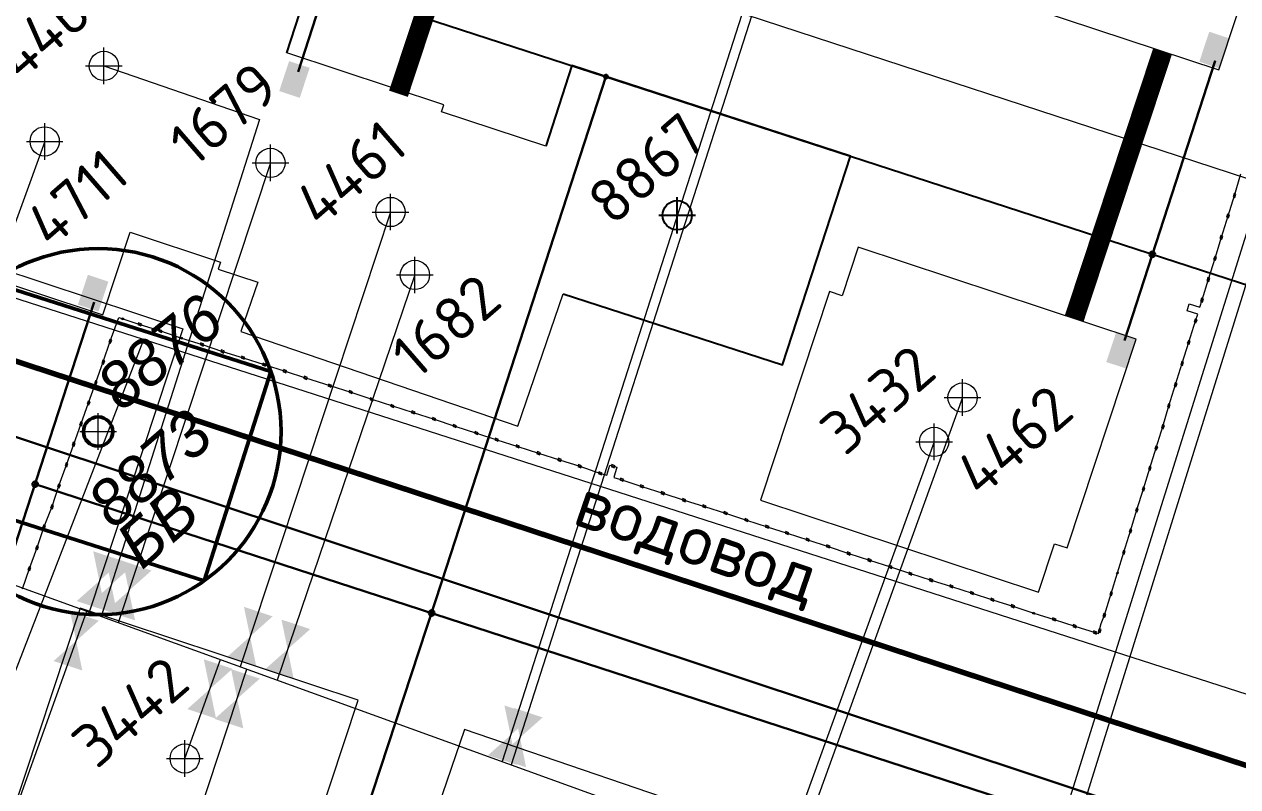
# Model space of a CAD drawing. Header units: millimetres. Extents: x 519 to 9564855, y -810 to 5021775.
# Drawn here: x 9539487.2 to 9539818.9, y 4997115.9 to 4997324.2 of the extents above; entities that cross this region are included whole.
import ezdxf

# ---------------------------------------------------------------- set-up
doc = ezdxf.new("R2010")
doc.units = ezdxf.units.MM
doc.header["$LTSCALE"] = 2
doc.header["$MEASUREMENT"] = 0
doc.header["$PDMODE"] = 2
doc.header["$PDSIZE"] = 5
doc.linetypes.add('ACAD_ISO02W100', pattern=[15, 12, -3])
for name, color, linetype, lineweight in [('200 скв. на 2010 год', 61, 'Continuous', 0), ('PPLINE_GAS', 4, 'GAS_LINE', 30), ('Скв на 2025 допы от ХеКай', 204, 'Continuous', 0), ('Скважины на 2026', 222, 'Continuous', 50), ('Электро', 1, 'Continuous', 30), ('Электроснаб', 1, 'Continuous', 18), ('Электроснабжене', 1, 'Continuous', 18)]:
    doc.layers.add(name, color=color, linetype=linetype, lineweight=lineweight)
for name, color, linetype in [('Existing roads', 41, 'Continuous'), ('Gaz', 4, 'Continuous'), ('OilColl&Flowlines', 3, 'Continuous'), ('Stage 12 wells.Text&Frame', 52, 'Continuous'), ('stage 7.frame', 7, 'Continuous'), ('vodovod', 5, 'Continuous'), ('Скважины  2018 года', 7, 'Continuous'), ('Скважины - Конфликты наземки', 92, 'Continuous'), ('Скважины на 2025 год _ОСМОТР', 5, 'Continuous')]:
    doc.layers.add(name, color=color, linetype=linetype)
doc.styles.add('92051501$0$STANDARD', font='simplex.shx')
doc.styles.add('Elect', font='isocpeur.ttf')
doc.styles.add('GeoApp', font='', dxfattribs={"height": 1})
doc.styles.add('Line_GUGK', font='')
doc.styles.get('GeoApp').set_extended_font_data('D431', italic=True)
doc.styles.get('Line_GUGK').set_extended_font_data('Bm431', italic=True)
doc.linetypes.add('g5_121_g', pattern='A,4,-0.4,["Г",GeoApp,S=1,R=0,X=0,Y=-0.5],-1.2,12', length=17.6)
doc.linetypes.add('GAS_LINE', pattern='A,0.5,-0.2,["G",92051501$0$STANDARD,S=0.1,R=0,X=-0.1,Y=-0.05],-0.05', length=0.75)
doc.linetypes.add('WTR_LINE', pattern='A,0.5,-0.2,["W",92051501$0$STANDARD,S=0.1,R=0,X=-0.1,Y=-0.05],-0.05', length=0.75)

msp = doc.modelspace()

# ---------------------------------------------------------------- hatches: boundary and pattern name
at = {"layer": 'Электро'}
for points in [[(9539808.40779, 4997313.96343), (9539814.02002, 4997312.10644), (9539816.72725, 4997320.2883), (9539811.11502, 4997322.14529)], [(9539556.91058, 4997305.95179), (9539562.52281, 4997304.09481), (9539565.23004, 4997312.27667), (9539559.61781, 4997314.13365)], [(9539782.97354, 4997231.92325), (9539788.58577, 4997230.06627), (9539791.293, 4997238.24813), (9539785.68077, 4997240.10511)]]:
    msp.add_hatch(color=256, dxfattribs=at).paths.add_polyline_path(points)
at = {"layer": 'Электро', "ltscale": 0.5}
msp.add_hatch(color=256, dxfattribs=at).paths.add_polyline_path([(9539501.89739, 4997247.56962), (9539507.50963, 4997245.71263), (9539510.21686, 4997253.89449), (9539504.60462, 4997255.75148)])
at = {"layer": 'Электроснаб', "lineweight": 0}
for points in [[(9539808.40779, 4997313.96343), (9539814.02002, 4997312.10644), (9539816.72725, 4997320.2883), (9539811.11502, 4997322.14529)], [(9539556.91058, 4997305.95179), (9539562.52281, 4997304.09481), (9539565.23004, 4997312.27667), (9539559.61781, 4997314.13365)], [(9539782.97354, 4997231.92325), (9539788.58577, 4997230.06627), (9539791.293, 4997238.24813), (9539785.68077, 4997240.10511)]]:
    msp.add_hatch(color=1, dxfattribs=at).paths.add_polyline_path(points)
at = {"layer": 'Электроснаб', "lineweight": 0, "ltscale": 0.5}
msp.add_hatch(color=1, dxfattribs=at).paths.add_polyline_path([(9539501.89739, 4997247.56962), (9539507.50963, 4997245.71263), (9539510.21686, 4997253.89449), (9539504.60462, 4997255.75148)])
at = {"layer": 'Электроснабжене', "lineweight": 0}
for points in [[(9539808.40779, 4997313.96343), (9539814.02002, 4997312.10644), (9539816.72725, 4997320.2883), (9539811.11502, 4997322.14529)], [(9539556.91058, 4997305.95179), (9539562.52281, 4997304.09481), (9539565.23004, 4997312.27667), (9539559.61781, 4997314.13365)], [(9539782.97354, 4997231.92325), (9539788.58577, 4997230.06627), (9539791.293, 4997238.24813), (9539785.68077, 4997240.10511)]]:
    msp.add_hatch(color=1, dxfattribs=at).paths.add_polyline_path(points)
at = {"layer": 'Электроснабжене', "lineweight": 0, "ltscale": 0.5}
msp.add_hatch(color=1, dxfattribs=at).paths.add_polyline_path([(9539501.89739, 4997247.56962), (9539507.50963, 4997245.71263), (9539510.21686, 4997253.89449), (9539504.60462, 4997255.75148)])

# ---------------------------------------------------------------- linework, layer by layer
at = {"lineweight": 0}
for p, q in [((9539514.022, 4997243.9855, -0.782), (9539514.256, 4997243.4625, -0.782)), ((9539530.109, 4997238.7145, -0.782), (9539530.343, 4997238.1915, -0.782)), ((9539785.916, 4997174.5425, -0.508), (9539786.15, 4997174.0195, -0.508)), ((9539763.083, 4997163.5505, -0.526), (9539763.317, 4997163.0275, -0.526))]:
    msp.add_line(p, q, dxfattribs=at)
for points, elevation in [([(9539818.42697, 4997277.74347), (9539817.92352, 4997277.93061), (9539817.62947, 4997277.0702), (9539818.12873, 4997276.88741), (9539818.42697, 4997277.74347)], -0.979), ([(9539816.64897, 4997272.14547), (9539816.14552, 4997272.33261), (9539815.85147, 4997271.4722), (9539816.35073, 4997271.28941), (9539816.64897, 4997272.14547)], -0.979), ([(9539814.82197, 4997266.32347), (9539814.31852, 4997266.51061), (9539814.02447, 4997265.6502), (9539814.52373, 4997265.46741), (9539814.82197, 4997266.32347)], -0.979), ([(9539813.10597, 4997260.56647), (9539812.60252, 4997260.75361), (9539812.30847, 4997259.8932), (9539812.80773, 4997259.71041), (9539813.10597, 4997260.56647)], -0.979), ([(9539811.27697, 4997254.80947), (9539810.77352, 4997254.99661), (9539810.47947, 4997254.1362), (9539810.97873, 4997253.95341), (9539811.27697, 4997254.80947)], -0.979), ([(9539809.52997, 4997249.16147), (9539809.02652, 4997249.34861), (9539808.73247, 4997248.4882), (9539809.23173, 4997248.30541), (9539809.52997, 4997249.16147)], -0.979), ([(9539514.022, 4997243.9855), (9539514.334, 4997243.8605), (9539514.256, 4997243.4625), (9539513.842, 4997243.6015), (9539514.022, 4997243.9855)], -0.782), ([(9539519.08806, 4997241.76142), (9539519.315, 4997242.24824), (9539518.48095, 4997242.61038), (9539518.25869, 4997242.12739), (9539519.08806, 4997241.76142)], -0.979), ([(9539807.79197, 4997243.47947), (9539807.28852, 4997243.66661), (9539806.99447, 4997242.8062), (9539807.49373, 4997242.62341), (9539807.79197, 4997243.47947)], -0.975), ([(9539524.70106, 4997239.98142), (9539524.928, 4997240.46824), (9539524.09395, 4997240.83038), (9539523.87169, 4997240.34739), (9539524.70106, 4997239.98142)], -0.979), ([(9539511.13097, 4997237.88547), (9539510.62752, 4997238.07261), (9539510.33347, 4997237.2122), (9539510.83273, 4997237.02941), (9539511.13097, 4997237.88547)], -0.948), ([(9539530.109, 4997238.7145), (9539530.421, 4997238.5895), (9539530.343, 4997238.1915), (9539529.929, 4997238.3305), (9539530.109, 4997238.7145)], -0.782), ([(9539536.09306, 4997236.29342), (9539536.32, 4997236.78024), (9539535.48595, 4997237.14238), (9539535.26369, 4997236.65939), (9539536.09306, 4997236.29342)], -0.979), ([(9539805.90597, 4997237.60847), (9539805.40252, 4997237.79561), (9539805.10847, 4997236.9352), (9539805.60773, 4997236.75241), (9539805.90597, 4997237.60847)], -0.969), ([(9539509.20697, 4997232.23247), (9539508.70352, 4997232.41961), (9539508.40947, 4997231.5592), (9539508.90873, 4997231.37641), (9539509.20697, 4997232.23247)], -0.965), ([(9539541.70006, 4997234.38242), (9539541.927, 4997234.86924), (9539541.09295, 4997235.23138), (9539540.87069, 4997234.74839), (9539541.70006, 4997234.38242)], -0.979), ([(9539547.31506, 4997232.65942), (9539547.542, 4997233.14624), (9539546.70795, 4997233.50838), (9539546.48569, 4997233.02539), (9539547.31506, 4997232.65942)], -0.979), ([(9539553.08806, 4997230.78842), (9539553.315, 4997231.27524), (9539552.48095, 4997231.63738), (9539552.25869, 4997231.15439), (9539553.08806, 4997230.78842)], -0.979), ([(9539558.76206, 4997228.98442), (9539558.989, 4997229.47124), (9539558.15495, 4997229.83338), (9539557.93269, 4997229.35039), (9539558.76206, 4997228.98442)], -0.979), ([(9539804.11197, 4997231.86447), (9539803.60852, 4997232.05161), (9539803.31447, 4997231.1912), (9539803.81373, 4997231.00841), (9539804.11197, 4997231.86447)], -0.946), ([(9539507.17597, 4997226.63447), (9539506.67252, 4997226.82161), (9539506.37847, 4997225.9612), (9539506.87773, 4997225.77841), (9539507.17597, 4997226.63447)], -0.95), ([(9539564.39306, 4997227.16442), (9539564.62, 4997227.65124), (9539563.78595, 4997228.01338), (9539563.56369, 4997227.53039), (9539564.39306, 4997227.16442)], -0.979), ([(9539571.04206, 4997225.05142), (9539571.269, 4997225.53824), (9539570.43495, 4997225.90038), (9539570.21269, 4997225.41739), (9539571.04206, 4997225.05142)], -0.979), ([(9539802.30397, 4997226.03747), (9539801.80052, 4997226.22461), (9539801.50647, 4997225.3642), (9539802.00573, 4997225.18141), (9539802.30397, 4997226.03747)], -0.935), ([(9539576.72906, 4997223.30142), (9539576.956, 4997223.78824), (9539576.12195, 4997224.15038), (9539575.89969, 4997223.66739), (9539576.72906, 4997223.30142)], -0.979), ([(9539505.19197, 4997221.07947), (9539504.68852, 4997221.26661), (9539504.39447, 4997220.4062), (9539504.89373, 4997220.22341), (9539505.19197, 4997221.07947)], -0.958), ([(9539582.46706, 4997221.32542), (9539582.694, 4997221.81224), (9539581.85995, 4997222.17438), (9539581.63769, 4997221.69139), (9539582.46706, 4997221.32542)], -0.913), ([(9539588.14506, 4997219.50142), (9539588.372, 4997219.98824), (9539587.53795, 4997220.35038), (9539587.31569, 4997219.86739), (9539588.14506, 4997219.50142)], -0.901), ([(9539800.47197, 4997220.27847), (9539799.96852, 4997220.46561), (9539799.67447, 4997219.6052), (9539800.17373, 4997219.42241), (9539800.47197, 4997220.27847)], -0.938), ([(9539593.81106, 4997217.75042), (9539594.038, 4997218.23724), (9539593.20395, 4997218.59938), (9539592.98169, 4997218.11639), (9539593.81106, 4997217.75042)], -0.888), ([(9539599.51106, 4997215.90242), (9539599.738, 4997216.38924), (9539598.90395, 4997216.75138), (9539598.68169, 4997216.26839), (9539599.51106, 4997215.90242)], -0.885), ([(9539503.15597, 4997215.38447), (9539502.65252, 4997215.57161), (9539502.35847, 4997214.7112), (9539502.85773, 4997214.52841), (9539503.15597, 4997215.38447)], -0.931), ([(9539605.18306, 4997214.00142), (9539605.41, 4997214.48824), (9539604.57595, 4997214.85038), (9539604.35369, 4997214.36739), (9539605.18306, 4997214.00142)], -0.871), ([(9539611.08606, 4997212.10842), (9539611.313, 4997212.59524), (9539610.47895, 4997212.95738), (9539610.25669, 4997212.47439), (9539611.08606, 4997212.10842)], -0.846), ([(9539798.84597, 4997214.56147), (9539798.34252, 4997214.74861), (9539798.04847, 4997213.8882), (9539798.54773, 4997213.70541), (9539798.84597, 4997214.56147)], -0.906), ([(9539501.13397, 4997209.79247), (9539500.63052, 4997209.97961), (9539500.33647, 4997209.1192), (9539500.83573, 4997208.93641), (9539501.13397, 4997209.79247)], -0.937), ([(9539616.62706, 4997210.28042), (9539616.854, 4997210.76724), (9539616.01995, 4997211.12938), (9539615.79769, 4997210.64639), (9539616.62706, 4997210.28042)], -0.833), ([(9539622.37506, 4997208.44842), (9539622.602, 4997208.93524), (9539621.76795, 4997209.29738), (9539621.54569, 4997208.81439), (9539622.37506, 4997208.44842)], -0.838), ([(9539628.07906, 4997206.58442), (9539628.306, 4997207.07124), (9539627.47195, 4997207.43338), (9539627.24969, 4997206.95039), (9539628.07906, 4997206.58442)], -0.822), ([(9539797.02197, 4997208.76547), (9539796.51852, 4997208.95261), (9539796.22447, 4997208.0922), (9539796.72373, 4997207.90941), (9539797.02197, 4997208.76547)], -0.796), ([(9539499.16897, 4997204.15247), (9539498.66552, 4997204.33961), (9539498.37147, 4997203.4792), (9539498.87073, 4997203.29641), (9539499.16897, 4997204.15247)], -0.934), ([(9539633.81706, 4997204.75842), (9539634.044, 4997205.24524), (9539633.20995, 4997205.60738), (9539632.98769, 4997205.12439), (9539633.81706, 4997204.75842)], -0.845), ([(9539639.32506, 4997203.03642), (9539639.552, 4997203.52324), (9539638.71795, 4997203.88538), (9539638.49569, 4997203.40239), (9539639.32506, 4997203.03642)], -0.836), ([(9539648.47206, 4997203.04742), (9539648.699, 4997203.53424), (9539647.86495, 4997203.89638), (9539647.64269, 4997203.41339), (9539648.47206, 4997203.04742)], -1.498), ([(9539795.26897, 4997203.21847), (9539794.76552, 4997203.40561), (9539794.47147, 4997202.5452), (9539794.97073, 4997202.36241), (9539795.26897, 4997203.21847)], -0.783), ([(9539644.95506, 4997201.06542), (9539645.182, 4997201.55224), (9539644.34795, 4997201.91438), (9539644.12569, 4997201.43139), (9539644.95506, 4997201.06542)], -0.861), ([(9539650.86106, 4997199.34142), (9539651.088, 4997199.82824), (9539650.25395, 4997200.19038), (9539650.03169, 4997199.70739), (9539650.86106, 4997199.34142)], -0.823), ([(9539497.10497, 4997198.40347), (9539496.60152, 4997198.59061), (9539496.30747, 4997197.7302), (9539496.80673, 4997197.54741), (9539497.10497, 4997198.40347)], -0.979), ([(9539656.33206, 4997197.52542), (9539656.559, 4997198.01224), (9539655.72495, 4997198.37438), (9539655.50269, 4997197.89139), (9539656.33206, 4997197.52542)], -0.798), ([(9539662.03706, 4997195.66942), (9539662.264, 4997196.15624), (9539661.42995, 4997196.51838), (9539661.20769, 4997196.03539), (9539662.03706, 4997195.66942)], -0.778), ([(9539793.53197, 4997197.55147), (9539793.02852, 4997197.73861), (9539792.73447, 4997196.8782), (9539793.23373, 4997196.69541), (9539793.53197, 4997197.55147)], -0.763), ([(9539495.22097, 4997192.70647), (9539494.71752, 4997192.89361), (9539494.42347, 4997192.0332), (9539494.92273, 4997191.85041), (9539495.22097, 4997192.70647)], 0.41), ([(9539667.85906, 4997193.75742), (9539668.086, 4997194.24424), (9539667.25195, 4997194.60638), (9539667.02969, 4997194.12339), (9539667.85906, 4997193.75742)], -0.851), ([(9539673.38506, 4997192.05642), (9539673.612, 4997192.54324), (9539672.77795, 4997192.90538), (9539672.55569, 4997192.42239), (9539673.38506, 4997192.05642)], -0.826), ([(9539679.16706, 4997190.21842), (9539679.394, 4997190.70524), (9539678.55995, 4997191.06738), (9539678.33769, 4997190.58439), (9539679.16706, 4997190.21842)], -0.817), ([(9539684.87006, 4997188.30542), (9539685.097, 4997188.79224), (9539684.26295, 4997189.15438), (9539684.04069, 4997188.67139), (9539684.87006, 4997188.30542)], -0.791), ([(9539791.71897, 4997191.80947), (9539791.21552, 4997191.99661), (9539790.92147, 4997191.1362), (9539791.42073, 4997190.95341), (9539791.71897, 4997191.80947)], -0.684), ([(9539493.04797, 4997187.28447), (9539492.54452, 4997187.47161), (9539492.25047, 4997186.6112), (9539492.74973, 4997186.42841), (9539493.04797, 4997187.28447)], -0.979), ([(9539690.56506, 4997186.49242), (9539690.792, 4997186.97924), (9539689.95795, 4997187.34138), (9539689.73569, 4997186.85839), (9539690.56506, 4997186.49242)], -0.776), ([(9539789.98097, 4997186.10547), (9539789.47752, 4997186.29261), (9539789.18347, 4997185.4322), (9539789.68273, 4997185.24941), (9539789.98097, 4997186.10547)], -0.677), ([(9539696.00606, 4997184.75242), (9539696.233, 4997185.23924), (9539695.39895, 4997185.60138), (9539695.17669, 4997185.11839), (9539696.00606, 4997184.75242)], -0.771), ([(9539701.63306, 4997182.95342), (9539701.86, 4997183.44024), (9539701.02595, 4997183.80238), (9539700.80369, 4997183.31939), (9539701.63306, 4997182.95342)], -0.738), ([(9539491.12397, 4997181.54247), (9539490.62052, 4997181.72961), (9539490.32647, 4997180.8692), (9539490.82573, 4997180.68641), (9539491.12397, 4997181.54247)], -0.979), ([(9539707.23106, 4997181.11242), (9539707.458, 4997181.59924), (9539706.62395, 4997181.96138), (9539706.40169, 4997181.47839), (9539707.23106, 4997181.11242)], -0.727), ([(9539712.87206, 4997179.17542), (9539713.099, 4997179.66224), (9539712.26495, 4997180.02438), (9539712.04269, 4997179.54139), (9539712.87206, 4997179.17542)], -0.722), ([(9539788.16697, 4997180.24347), (9539787.66352, 4997180.43061), (9539787.36947, 4997179.5702), (9539787.86873, 4997179.38741), (9539788.16697, 4997180.24347)], -0.713), ([(9539489.02297, 4997175.79547), (9539488.51952, 4997175.98261), (9539488.22547, 4997175.1222), (9539488.72473, 4997174.93941), (9539489.02297, 4997175.79547)], -0.974), ([(9539718.53706, 4997177.37142), (9539718.764, 4997177.85824), (9539717.92995, 4997178.22038), (9539717.70769, 4997177.73739), (9539718.53706, 4997177.37142)], -0.768), ([(9539724.23906, 4997175.53642), (9539724.466, 4997176.02324), (9539723.63195, 4997176.38538), (9539723.40969, 4997175.90239), (9539724.23906, 4997175.53642)], -0.746), ([(9539729.72506, 4997173.68442), (9539729.952, 4997174.17124), (9539729.11795, 4997174.53338), (9539728.89569, 4997174.05039), (9539729.72506, 4997173.68442)], -0.736), ([(9539735.38306, 4997171.88342), (9539735.61, 4997172.37024), (9539734.77595, 4997172.73238), (9539734.55369, 4997172.24939), (9539735.38306, 4997171.88342)], -0.719), ([(9539785.916, 4997174.5425), (9539786.228, 4997174.4175), (9539786.15, 4997174.0195), (9539785.736, 4997174.1585), (9539785.916, 4997174.5425)], -0.508), ([(9539740.92306, 4997170.20142), (9539741.15, 4997170.68824), (9539740.31595, 4997171.05038), (9539740.09369, 4997170.56739), (9539740.92306, 4997170.20142)], -0.701), ([(9539746.56106, 4997168.36042), (9539746.788, 4997168.84724), (9539745.95395, 4997169.20938), (9539745.73169, 4997168.72639), (9539746.56106, 4997168.36042)], -0.692), ([(9539752.11606, 4997166.56842), (9539752.343, 4997167.05524), (9539751.50895, 4997167.41738), (9539751.28669, 4997166.93439), (9539752.11606, 4997166.56842)], -0.674), ([(9539784.70997, 4997168.94547), (9539784.20652, 4997169.13261), (9539783.91247, 4997168.2722), (9539784.41173, 4997168.08941), (9539784.70997, 4997168.94547)], -0.717), ([(9539757.70806, 4997164.78442), (9539757.935, 4997165.27124), (9539757.10095, 4997165.63338), (9539756.87869, 4997165.15039), (9539757.70806, 4997164.78442)], -0.648), ([(9539763.083, 4997163.5505), (9539763.395, 4997163.4255), (9539763.317, 4997163.0275), (9539762.903, 4997163.1665), (9539763.083, 4997163.5505)], -0.526), ([(9539782.84197, 4997163.03047), (9539782.33852, 4997163.21761), (9539782.04447, 4997162.3572), (9539782.54373, 4997162.17441), (9539782.84197, 4997163.03047)], -0.648), ([(9539769.01406, 4997161.19442), (9539769.241, 4997161.68124), (9539768.40695, 4997162.04338), (9539768.18469, 4997161.56039), (9539769.01406, 4997161.19442)], -0.68), ([(9539774.64506, 4997159.32842), (9539774.872, 4997159.81524), (9539774.03795, 4997160.17738), (9539773.81569, 4997159.69439), (9539774.64506, 4997159.32842)], -0.635), ([(9539780.18906, 4997157.59142), (9539780.416, 4997158.07824), (9539779.58195, 4997158.44038), (9539779.35969, 4997157.95739), (9539780.18906, 4997157.59142)], -0.692), ([(9539781.56997, 4997158.83547), (9539781.06652, 4997159.02261), (9539780.77247, 4997158.1622), (9539781.27173, 4997157.97941), (9539781.56997, 4997158.83547)], -0.682)]:
    msp.add_lwpolyline(points, dxfattribs=dict(at, elevation=elevation))
at = {"layer": '200 скв. на 2010 год', "color": 0, "linetype": 'ByBlock', "lineweight": 0}
for points in [[(9539481.86453, 4997337.96789), (9539476.87759, 4997339.61798), (9539451.73701, 4997263.63745), (9539508.72241, 4997244.78202), (9539516.19392, 4997267.36263)], [(9539710.75917, 4997250.0308), (9539707.33745, 4997251.16299), (9539688.48202, 4997194.17759), (9539764.46255, 4997169.03701), (9539768.84083, 4997182.2692)]]:
    msp.add_lwpolyline(points, dxfattribs=at)
msp.add_lwpolyline([(9539483.68202, 4997107.67759), (9539559.66255, 4997082.53701), (9539578.51798, 4997139.52241), (9539502.53745, 4997164.66299)], close=True, dxfattribs=at)
for centre in [(9539492.8, 4997292.2), (9539735.9, 4997210.1), (9539531.1, 4997123.6)]:
    msp.add_circle(centre, 4, dxfattribs=at)
for p in [(9539492.8, 4997292.2), (9539735.9, 4997210.1), (9539531.1, 4997123.6)]:
    msp.add_point(p, dxfattribs=at)
at = {"layer": '200 скв. на 2010 год', "color": 1, "linetype": 'ByBlock', "lineweight": 0}
msp.add_point((9539735.9, 4997210.1), dxfattribs=at)
at = {"layer": 'Existing roads', "lineweight": 0, "const_width": 5.4, "flags": 128}
msp.add_lwpolyline([(9539589.50018, 4997305.19668), (9539612.13233, 4997373.59331)], dxfattribs=at)
at = {"layer": 'Existing roads', "lineweight": 0, "const_width": 5.4, "elevation": 0.00005, "flags": 128}
msp.add_lwpolyline([(9539774.17796, 4997243.72755), (9539798.36852, 4997316.83062)], dxfattribs=at)
at = {"layer": 'Gaz', "linetype": 'GAS_LINE', "lineweight": 0, "ltscale": 5, "elevation": -0.782}
for points in [[(9539808.54075, 4997246.91142), (9539809.138, 4997248.864), (9539810.885, 4997254.512), (9539812.714, 4997260.269), (9539814.43, 4997266.026), (9539816.257, 4997271.848), (9539818.035, 4997277.446), (9539819.779, 4997283.342)], [(9539486.711, 4997169.996), (9539488.631, 4997175.498), (9539490.732, 4997181.245), (9539492.656, 4997186.987), (9539494.829, 4997192.409), (9539496.713, 4997198.106), (9539498.777, 4997203.855), (9539500.742, 4997209.495), (9539502.764, 4997215.087), (9539504.8, 4997220.782), (9539506.784, 4997226.337), (9539508.815, 4997231.935), (9539510.739, 4997237.588), (9539513.048, 4997244.112), (9539514.139, 4997243.724), (9539518.823, 4997242.176), (9539524.436, 4997240.396), (9539530.226, 4997238.453), (9539535.828, 4997236.708), (9539541.435, 4997234.797), (9539547.05, 4997233.074), (9539552.823, 4997231.203), (9539558.497, 4997229.399), (9539564.128, 4997227.579), (9539570.777, 4997225.466), (9539576.464, 4997223.716), (9539582.202, 4997221.74), (9539587.88, 4997219.916), (9539593.546, 4997218.165), (9539599.246, 4997216.317), (9539604.918, 4997214.416), (9539610.821, 4997212.523), (9539616.362, 4997210.695), (9539622.11, 4997208.863), (9539627.814, 4997206.999), (9539633.552, 4997205.173), (9539639.06, 4997203.451), (9539644.69, 4997201.48), (9539646.4417, 4997200.96867)], [(9539648.36157, 4997200.40824), (9539650.596, 4997199.756), (9539656.067, 4997197.94), (9539661.772, 4997196.084), (9539667.594, 4997194.172), (9539673.12, 4997192.471), (9539678.902, 4997190.633), (9539684.605, 4997188.72), (9539690.3, 4997186.907), (9539695.741, 4997185.167), (9539701.368, 4997183.368), (9539706.966, 4997181.527), (9539712.607, 4997179.59), (9539718.272, 4997177.786), (9539723.974, 4997175.951), (9539729.46, 4997174.099), (9539735.118, 4997172.298), (9539740.658, 4997170.616), (9539746.296, 4997168.775), (9539751.851, 4997166.983), (9539757.443, 4997165.199), (9539763.2, 4997163.289), (9539768.749, 4997161.609), (9539774.38, 4997159.743), (9539779.924, 4997158.006), (9539780.855, 4997157.752), (9539781.60886, 4997160.51515), (9539782.45, 4997162.733), (9539784.318, 4997168.648), (9539786.033, 4997174.281), (9539787.775, 4997179.946), (9539789.589, 4997185.808), (9539791.327, 4997191.512), (9539793.14, 4997197.254), (9539794.877, 4997202.921), (9539796.63, 4997208.468), (9539798.454, 4997214.264), (9539800.08, 4997219.981), (9539801.912, 4997225.74), (9539803.72, 4997231.567), (9539805.514, 4997237.311), (9539807.4, 4997243.182), (9539807.95575, 4997244.99889)]]:
    msp.add_lwpolyline(points, dxfattribs=at)
at = {"layer": 'Gaz', "linetype": 'GAS_LINE', "lineweight": 0, "elevation": -1.399}
msp.add_lwpolyline([(9539807.95575, 4997244.99889), (9539805.04531, 4997245.89641), (9539805.63469, 4997247.80759), (9539808.54075, 4997246.91142)], dxfattribs=at)
at = {"layer": 'Gaz', "lineweight": 0, "elevation": -1.301}
msp.add_lwpolyline([(9539646.4417, 4997200.96867), (9539647.24667, 4997203.74086), (9539649.16733, 4997203.18314), (9539648.36157, 4997200.40824)], dxfattribs=at)
at = {"layer": 'OilColl&Flowlines', "color": 3, "linetype": 'ByBlock', "lineweight": 0, "ltscale": 5}
for p, q in [((9539704.64481, 4997384.48363), (9539620.33842, 4997121.89421, 0)), ((9539699.15654, 4997376.41073), (9539617.84641, 4997122.79488, 0)), ((9539557.97848, 4997368.27283), (9540702.20425, 4996993.86235, 0)), ((9539846.83316, 4997335.53668), (9539763.94037, 4997069.99335, 0)), ((9539842.16275, 4997333.95206), (9539760.0318, 4997071.40599, 0)), ((9539509, 4997312.8), (9539551.52148, 4997298.19807)), ((9539551.52148, 4997298.19807), (9539508.22803, 4997162.41334)), ((9539492.8, 4997292.2), (9539453.1297, 4997182.78728)), ((9539554.5, 4997286.3), (9539512.92829, 4997160.66088)), ((9539587.3, 4997272.9), (9539546.19779, 4997148.69024, 0)), ((9539439.78261, 4997270.90887), (9539530.53849, 4997241.01492)), ((9539530.53849, 4997241.01492), (9539504.93284, 4997163.60429)), ((9539743.7, 4997222.2), (9539697.30989, 4997094.25369, 0)), ((9539735.9, 4997210.1), (9539694.23537, 4997095.18625, 0)), ((9539431.55762, 4997190.12368), (9539852.22318, 4997038.08603, 0)), ((9539472.5, 4997075.3), (9539504.31551, 4997163.8274)), ((9539531.1, 4997123.6), (9539540.86478, 4997150.6177, 0)), ((9539494.1, 4996984.8), (9539548.10074, 4997148.00247))]:
    msp.add_line(p, q, dxfattribs=at)
at = {"layer": 'OilColl&Flowlines', "linetype": 'ByBlock', "lineweight": 0}
for points in [[(9539513.92116, 4997177.62074), (9539507.74114, 4997172.11617), (9539506.06406, 4997180.22051)], [(9539517.16487, 4997176.58652), (9539510.98485, 4997171.08195), (9539509.30777, 4997179.18629)], [(9539522.00625, 4997174.94553), (9539515.82623, 4997169.44096), (9539514.14915, 4997177.5453)], [(9539509.41822, 4997164.01183), (9539501.56112, 4997166.6116), (9539507.74114, 4997172.11617)], [(9539512.66193, 4997162.97761), (9539504.80483, 4997165.57738), (9539510.98485, 4997171.08195)], [(9539517.50331, 4997161.33662), (9539509.6462, 4997163.93639), (9539515.82623, 4997169.44096)], [(9539507.59077, 4997161.24941), (9539501.41075, 4997155.74485), (9539499.73367, 4997163.84919)], [(9539555.12927, 4997162.43509), (9539548.94924, 4997156.93052), (9539547.27216, 4997165.03486)], [(9539565.37802, 4997158.94706, 0), (9539559.198, 4997153.44249, 0), (9539557.52092, 4997161.54683, 0)], [(9539550.62632, 4997148.82618), (9539542.76922, 4997151.42596), (9539548.94924, 4997156.93052)], [(9539503.08783, 4997147.64051), (9539495.23073, 4997150.24028), (9539501.41075, 4997155.74485)], [(9539560.87508, 4997145.33815, 0), (9539553.01797, 4997147.93793, 0), (9539559.198, 4997153.44249, 0)], [(9539544.14867, 4997148.1091), (9539537.96865, 4997142.60453), (9539536.29157, 4997150.70887)], [(9539551.6082, 4997145.42994), (9539545.42817, 4997139.92537), (9539543.75109, 4997148.02971)], [(9539539.64573, 4997134.50019), (9539531.78863, 4997137.09996), (9539537.96865, 4997142.60453)], [(9539547.10526, 4997131.82103), (9539539.24815, 4997134.4208), (9539545.42817, 4997139.92537)], [(9539626.33133, 4997135.4887, 0), (9539620.15131, 4997129.98413, 0), (9539618.47422, 4997138.08847, 0)], [(9539628.89888, 4997134.81312, 0), (9539622.71886, 4997129.30856, 0), (9539621.04178, 4997137.4129, 0)], [(9539621.82839, 4997121.87979, 0), (9539613.97128, 4997124.47956, 0), (9539620.15131, 4997129.98413, 0)], [(9539624.39594, 4997121.20422, 0), (9539616.53884, 4997123.80399, 0), (9539622.71886, 4997129.30856, 0)]]:
    msp.add_solid(points, dxfattribs=at)
at = {"layer": 'PPLINE_GAS', "linetype": 'g5_121_g'}
msp.add_lwpolyline([(9534778.5479, 4998536.78098), (9534874.18051, 4998503.20616), (9535072.84513, 4998402.39372), (9535451.90206, 4998298.75678), (9537303.35592, 4997704.5983), (9537377.97521, 4997927.57471), (9538200.14956, 4997654.43587), (9538214.55082, 4997649.50142), (9538234.24131, 4997643.04917), (9538590.1015, 4997520.55902), (9539125.3331, 4997334.13457), (9539210.91174, 4997304.42884), (9539345.38339, 4997257.75155), (9539456.46224, 4997220.86465), (9539620.38329, 4997166.42999), (9539867.53158, 4997084.35735), (9540014.59686, 4997034.46686), (9540009.45675, 4997018.26256), (9541300.177, 4996571.493), (9541398.857, 4996623.815), (9541532.03867, 4997015.00349), (9541563.89422, 4997108.93401), (9541575.96726, 4997105.29839)], dxfattribs=at)
at = {"layer": 'Stage 12 wells.Text&Frame', "color": 0, "linetype": 'ByBlock', "lineweight": 0}
for points in [[(9539738.87605, 4997340.18399), (9539737.78202, 4997336.87759), (9539813.76255, 4997311.73701), (9539832.61798, 4997368.72241), (9539817.22395, 4997373.81601)], [(9539629.76921, 4997290.85913), (9539601.27744, 4997300.28654)], [(9539768.84083, 4997182.2692), (9539772.26255, 4997181.13701), (9539791.11798, 4997238.12241), (9539715.13745, 4997263.26299), (9539710.75917, 4997250.0308)], [(9539540.82256, 4997259.21346), (9539540.18202, 4997257.27759), (9539551.0311, 4997253.70035)]]:
    msp.add_lwpolyline(points, dxfattribs=at)
for centre in [(9539509, 4997312.8), (9539587.3, 4997272.9), (9539743.7, 4997222.2)]:
    msp.add_circle(centre, 4, dxfattribs=at)
for p in [(9539509, 4997312.8), (9539587.3, 4997272.9)]:
    msp.add_point(p, dxfattribs=at)
at = {"layer": 'Stage 12 wells.Text&Frame', "color": 0, "linetype": 'ByBlock', "lineweight": 0, "ltscale": 80}
msp.add_point((9539743.7, 4997222.2), dxfattribs=at)
at = {"layer": 'stage 7.frame', "color": 0, "linetype": 'ByBlock', "lineweight": 0}
for points in [[(9539601.27744, 4997300.28654), (9539601.91798, 4997302.22241), (9539558.98304, 4997316.4288)], [(9539516.19392, 4997267.36263), (9539540.82256, 4997259.21346)]]:
    msp.add_lwpolyline(points, dxfattribs=at)
msp.add_circle((9539554.5, 4997286.3), 4, dxfattribs=at)
msp.add_point((9539554.5, 4997286.3), dxfattribs=at)
at = {"layer": 'vodovod', "linetype": 'WTR_LINE', "lineweight": 0, "ltscale": 20}
for points, elevation in [([(9539769.579, 4997716.79), (9539773.668, 4997731.337), (9539521.375, 4997815.58), (9539357.466, 4997292.319), (9539358.476, 4997289.972), (9540019.055, 4997077.635), (9540020.063, 4997074.757), (9539989.584, 4996980.034), (9539950.709, 4996854.164), (9539963.098, 4996849.582), (9539963.098, 4996849.582)], 0.197), ([(9539464.029, 4997101.609), (9539466.64, 4997100.614), (9539519.89262, 4997238.08612)], -1.286)]:
    msp.add_lwpolyline(points, dxfattribs=dict(at, elevation=elevation))
at = {"layer": 'Скв на 2025 допы от ХеКай', "color": 244, "linetype": 'ACAD_ISO02W100', "lineweight": 0, "true_color": 0x991b1e, "const_width": 1.5, "elevation": 23.89046}
msp.add_lwpolyline([(9539371.99663, 4997269.22699), (9539639.56304, 4997181.37805), (9539953.29769, 4997078.30478), (9540678.73072, 4996840.1926), (9540701.13885, 4996795.87752), (9540805.94244, 4996761.46782), (9540850.25751, 4996783.87595), (9541778.96857, 4996478.95625), (9541933.60866, 4996924.71284), (9541959.59701, 4997000.01304), (9541984.406, 4997071.89607), (9542017.0262, 4997166.41176), (9542028.623, 4997200.01304), (9542056.87793, 4997285.92151), (9542079.72467, 4997355.5053), (9542077.25468, 4997367.30989), (9542097.18736, 4997428.05079), (9542106.17218, 4997436.09083), (9542151.59188, 4997574.39346), (9542047.08076, 4997608.70716), (9542065.79733, 4997665.7132), (9542054.72165, 4997718.62031), (9542078.12789, 4997789.91), (9542071.12629, 4997792.23624)], dxfattribs=at)
at = {"layer": 'Скважины  2018 года', "color": 3, "linetype": 'ByBlock', "lineweight": 0, "ltscale": 50}
msp.add_line((9539594, 4997255.7), (9539556.33384, 4997145.02685, 0), dxfattribs=at)
at = {"layer": 'Скважины  2018 года', "color": 0, "linetype": 'ByBlock', "lineweight": 0}
for points in [[(9539551.02725, 4997253.6891), (9539546.44182, 4997240.26563), (9539622.13329, 4997214.36577), (9539634.52665, 4997250.58497)], [(9539682.21562, 4997102.57464), (9539683.25818, 4997105.63437), (9539607.56671, 4997131.53423), (9539588.14182, 4997074.76563), (9539621.98256, 4997063.18612)]]:
    msp.add_lwpolyline(points, dxfattribs=at)
msp.add_circle((9539594, 4997255.7), 4, dxfattribs=at)
msp.add_point((9539594, 4997255.7), dxfattribs=at)
at = {"layer": 'Скважины - Конфликты наземки', "linetype": 'ByBlock', "lineweight": 0}
msp.add_circle((9539507.4, 4997212.9), 4, dxfattribs=at)
at = {"layer": 'Скважины - Конфликты наземки', "linetype": 'ByBlock', "lineweight": 0, "ltscale": 80}
msp.add_point((9539507.4, 4997212.9), dxfattribs=at)
at = {"layer": 'Скважины на 2025 год _ОСМОТР', "color": 0, "linetype": 'ByBlock', "lineweight": -2}
for points in [[(9539558.98304, 4997316.4288), (9539575.11277, 4997366.07102), (9539559.98282, 4997370.98703)], [(9539634.52665, 4997250.58497), (9539694.47175, 4997231.10762), (9539713.01277, 4997288.17102), (9539636.92825, 4997312.89238), (9539629.76921, 4997290.85913)]]:
    msp.add_lwpolyline(points, dxfattribs=at)
msp.add_circle((9539665.7, 4997272), 4, dxfattribs=at)
at = {"layer": 'Скважины на 2025 год _ОСМОТР', "color": 0, "lineweight": -2}
msp.add_point((9539665.7, 4997272), dxfattribs=at)
at = {"layer": 'Скважины на 2026', "linetype": 'ByBlock', "ltscale": 50}
msp.add_lwpolyline([(9539460.17913, 4997196.46257), (9539536.40178, 4997172.17044), (9539554.62087, 4997229.33743), (9539478.39822, 4997253.62956)], close=True, dxfattribs=at)
msp.add_circle((9539507.4, 4997212.9), 50, dxfattribs=at)
at = {"layer": 'Скважины на 2026', "linetype": 'ByBlock'}
msp.add_circle((9539507.4, 4997212.9), 4, dxfattribs=at)
at = {"layer": 'Скважины на 2026', "linetype": 'ByBlock', "lineweight": 0}
msp.add_point((9539507.4, 4997212.9), dxfattribs=at)
at = {"layer": 'Электро'}
for p, q in [((9539585.78314, 4997384.20676), (9539562.05272, 4997311.17205)), ((9539812.71926, 4997314.16184), (9539787.91803, 4997237.83151)), ((9539601.48087, 4997172.19773), (9539646.21377, 4997309.87144)), ((9539480.75766, 4997169.55828), (9539506.33789, 4997248.28611)), ((9539490.17834, 4997198.55214), (9540752.09079, 4996788.53193)), ((9539601.48087, 4997172.19773), (9539521.0885, 4996927.89698))]:
    msp.add_line(p, q, dxfattribs=at)
at = {"layer": 'Электро', "color": 0, "lineweight": -2}
msp.add_line((9539569.70715, 4997334.72995), (9540105.45475, 4997160.655), dxfattribs=at)
at = {"layer": 'Электро'}
for centre, radius, start, end in [((9539646.21377, 4997309.87144), 0.5, 162, 342), ((9539646.21377, 4997309.87144), 0.5, 342, 162), ((9539795.55848, 4997261.3464), 0.75, 342, 162), ((9539795.55848, 4997261.3464), 0.75, 162, 342), ((9539490.17834, 4997198.55214), 0.75, 342.0000001, 162.0000001), ((9539490.17834, 4997198.55214), 0.75, 162.0000001, 342.0000001), ((9539598.56451, 4997163.33534), 0.75, 162, 342), ((9539598.56451, 4997163.33534), 0.75, 342, 162)]:
    msp.add_arc(centre, radius, start, end, dxfattribs=at)
at = {"layer": 'Электроснаб', "color": 1, "linetype": 'ByBlock', "lineweight": 0}
for p, q in [((9539585.78314, 4997384.20676), (9539562.05272, 4997311.17205)), ((9539601.48087, 4997172.19773), (9539646.21377, 4997309.87144)), ((9539480.75766, 4997169.55828), (9539506.33789, 4997248.28611)), ((9539490.17834, 4997198.55214), (9540752.09079, 4996788.53193))]:
    msp.add_line(p, q, dxfattribs=at)
at = {"layer": 'Электроснаб', "color": 0, "linetype": 'ByBlock', "lineweight": -2}
msp.add_line((9539569.70715, 4997334.72995), (9540105.45475, 4997160.655), dxfattribs=at)
at = {"layer": 'Электроснаб', "color": 1, "lineweight": 0}
for p, q in [((9539812.71926, 4997314.16184), (9539787.91803, 4997237.83151)), ((9539601.48087, 4997172.19773), (9539521.0885, 4996927.89698))]:
    msp.add_line(p, q, dxfattribs=at)
at = {"layer": 'Электроснаб', "color": 1, "linetype": 'ByBlock', "lineweight": 0}
for centre, radius, start, end in [((9539646.21377, 4997309.87144), 0.5, 162, 342), ((9539646.21377, 4997309.87144), 0.5, 342, 162), ((9539490.17834, 4997198.55214), 0.75, 342.0000001, 162.0000001), ((9539490.17834, 4997198.55214), 0.75, 162.0000001, 342.0000001)]:
    msp.add_arc(centre, radius, start, end, dxfattribs=at)
at = {"layer": 'Электроснаб', "color": 1, "lineweight": 0}
for centre, start, end in [((9539795.55848, 4997261.3464), 342, 162), ((9539795.55848, 4997261.3464), 162, 342), ((9539598.56451, 4997163.33534), 162, 342), ((9539598.56451, 4997163.33534), 342, 162)]:
    msp.add_arc(centre, 0.75, start, end, dxfattribs=at)
at = {"layer": 'Электроснабжене', "color": 1, "linetype": 'ByBlock', "lineweight": 0}
for p, q in [((9539585.78314, 4997384.20676), (9539562.05272, 4997311.17205)), ((9539601.48087, 4997172.19773), (9539646.21377, 4997309.87144)), ((9539480.75766, 4997169.55828), (9539506.33789, 4997248.28611)), ((9539490.17834, 4997198.55214), (9540752.09079, 4996788.53193))]:
    msp.add_line(p, q, dxfattribs=at)
at = {"layer": 'Электроснабжене', "linetype": 'ByBlock', "lineweight": -2}
msp.add_line((9539569.70715, 4997334.72995), (9540105.45475, 4997160.655), dxfattribs=at)
at = {"layer": 'Электроснабжене', "color": 1, "lineweight": 0}
for p, q in [((9539812.71926, 4997314.16184), (9539787.91803, 4997237.83151)), ((9539601.48087, 4997172.19773), (9539521.0885, 4996927.89698))]:
    msp.add_line(p, q, dxfattribs=at)
at = {"layer": 'Электроснабжене', "color": 1, "linetype": 'ByBlock', "lineweight": 0}
for centre, radius, start, end in [((9539646.21377, 4997309.87144), 0.5, 162, 342), ((9539646.21377, 4997309.87144), 0.5, 342, 162), ((9539490.17834, 4997198.55214), 0.75, 342.0000001, 162.0000001), ((9539490.17834, 4997198.55214), 0.75, 162.0000001, 342.0000001)]:
    msp.add_arc(centre, radius, start, end, dxfattribs=at)
at = {"layer": 'Электроснабжене', "color": 1, "lineweight": 0}
for centre, start, end in [((9539795.55848, 4997261.3464), 342, 162), ((9539795.55848, 4997261.3464), 162, 342), ((9539598.56451, 4997163.33534), 162, 342), ((9539598.56451, 4997163.33534), 342, 162)]:
    msp.add_arc(centre, 0.75, start, end, dxfattribs=at)

# ---------------------------------------------------------------- texts
at = {"layer": '200 скв. на 2010 год', "color": 0, "linetype": 'ByBlock', "lineweight": 0, "style": 'Elect'}
for s, p in [('4711', (9539494.4569, 4997262.55615)), ('3432', (9539711.55287, 4997205.91928)), ('3442', (9539507.02863, 4997120.43165))]:
    msp.add_text(s, height=12, rotation=41, dxfattribs=at).set_placement(p)
at = {"layer": 'OilColl&Flowlines', "color": 5, "lineweight": 0, "style": 'Elect'}
msp.add_text('водовод', height=14, rotation=341.0947466, dxfattribs=at).set_placement((9539636.56981, 4997187.83508))
at = {"layer": 'Stage 12 wells.Text&Frame', "color": 0, "linetype": 'ByBlock', "lineweight": 0, "style": 'Elect'}
for s, p in [('4460', (9539486.16083, 4997308.2389)), ('4461', (9539567.98595, 4997268.1907)), ('4462', (9539748.51742, 4997194.46917))]:
    msp.add_text(s, height=12, rotation=41, dxfattribs=at).set_placement(p)
at = {"layer": 'stage 7.frame', "color": 0, "linetype": 'ByBlock', "lineweight": 0, "style": 'Elect'}
msp.add_text('1679', height=12, rotation=41, dxfattribs=at).set_placement((9539533.59784, 4997284.70862))
at = {"layer": 'Скважины  2018 года', "color": 0, "linetype": 'ByBlock', "lineweight": 0, "style": 'Elect'}
msp.add_text('1682', height=12, rotation=41, dxfattribs=at).set_placement((9539594.40997, 4997226.72615))
at = {"layer": 'Скважины - Конфликты наземки', "lineweight": 35, "style": 'GeoApp'}
msp.add_text('8876', height=12.5, rotation=38.8332141, dxfattribs=at).set_placement((9539513.67117, 4997218.10079))
at = {"layer": 'Скважины на 2025 год _ОСМОТР', "color": 0, "linetype": 'ByBlock', "lineweight": -2, "style": 'Elect'}
msp.add_text('8867', height=12, rotation=41, dxfattribs=at).set_placement((9539647.98457, 4997268.72043))
at = {"layer": 'Скважины на 2026', "linetype": 'ByBlock', "style": 'Line_GUGK'}
for s, p in [('8873', (9539511.55466, 4997185.95423)), ('БВ', (9539519.40033, 4997174.93878))]:
    msp.add_text(s, height=12.5, rotation=41, dxfattribs=at).set_placement(p)

doc.saveas('drawing.dxf')
